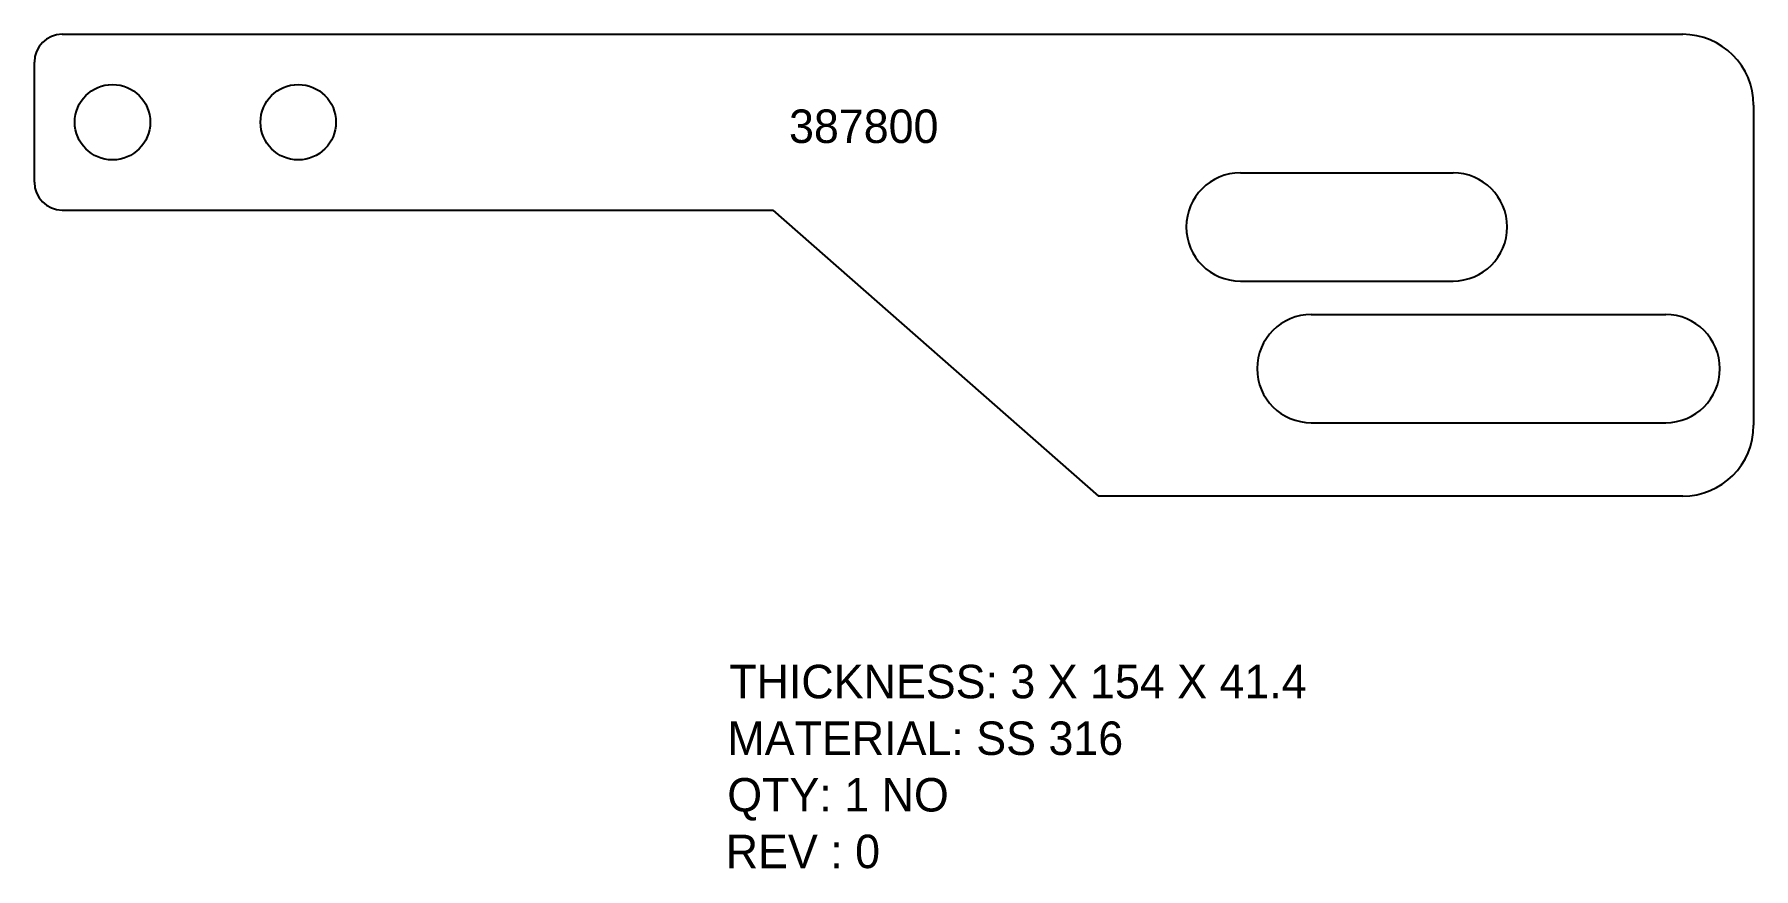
# Model space of a CAD drawing. Header units: inches. Extents: x 2108 to 2262, y 106 to 181.
import ezdxf

# ---------------------------------------------------------------- set-up
doc = ezdxf.new("R2010")
doc.units = ezdxf.units.IN
doc.header["$MEASUREMENT"] = 0
doc.layers.add('LaserCutting', color=3, linetype='Continuous')

msp = doc.modelspace()

# ---------------------------------------------------------------- linework, layer by layer
at = {"layer": 'LaserCutting'}
for p, q in [((2110.85, 180.53), (2256, 180.53)), ((2108.35, 167.28), (2108.35, 178.03)), ((2262.35, 174.18), (2262.35, 145.48)), ((2216.38, 168.11), (2235.43, 168.11)), ((2110.85, 164.78), (2174.5, 164.78)), ((2174.5, 164.78), (2203.68, 139.13)), ((2216.38, 158.41), (2235.43, 158.41)), ((2222.73, 155.41), (2254.48, 155.41)), ((2222.73, 145.71), (2254.48, 145.71)), ((2256, 139.13), (2203.68, 139.13))]:
    msp.add_line(p, q, dxfattribs=at)
for centre in [(2115.35, 172.65), (2131.99, 172.65)]:
    msp.add_circle(centre, 3.38, dxfattribs=at)
for centre, radius, start, end in [((2110.85, 178.03), 2.5, 90, 180), ((2256, 174.18), 6.35, 0, 90), ((2216.38, 163.26), 4.85, 90, 270), ((2235.43, 163.26), 4.85, 270, 90), ((2110.85, 167.28), 2.5, 180, 270), ((2222.73, 150.56), 4.85, 90, 270), ((2254.48, 150.56), 4.85, 270, 90), ((2256, 145.48), 6.35, 270, 0)]:
    msp.add_arc(centre, radius, start, end, dxfattribs=at)

# ---------------------------------------------------------------- texts
at = {"color": 7}
for s, p in [('THICKNESS: 3 X 154 X 41.4', (2170.59, 121.01)), ('MATERIAL: SS 316', (2170.43, 115.93)), ('QTY: 1 NO', (2170.42, 110.86)), ('REV : 0', (2170.28, 105.78))]:
    msp.add_text(s, height=3, dxfattribs=at).set_placement(p)
at = {"layer": 'LaserCutting', "insert": (2175.95, 173.79), "char_height": 3, "width": 37.7344, "attachment_point": 1}
msp.add_mtext('{\\fCentury Gothic|b0|i0|c0|p18;\\C1;387800}', dxfattribs=at)

doc.saveas('drawing.dxf')
